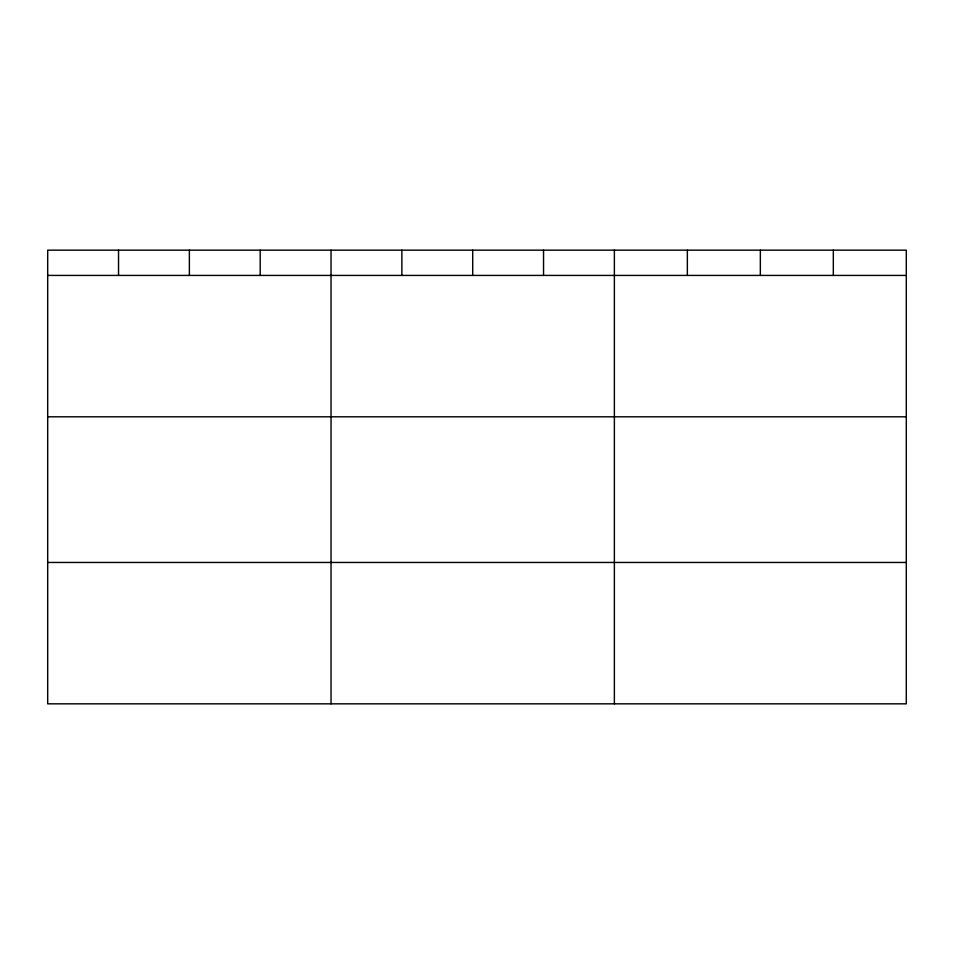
<?xml version="1.0" encoding="UTF-8"?>
<svg xmlns="http://www.w3.org/2000/svg" width="954" height="954" viewBox="0 0 954 954"><rect width="100%" height="100%" fill="white"/><g stroke="black" fill="none" stroke-linecap="round" stroke-linejoin="round"><path stroke-width="1.43" d="M906.3 275.42L906.3 703.837L47.7 703.837L47.7 250.163L906.3 250.163L906.3 275.42L47.7 275.42M47.7 416.803L906.3 416.803M47.7 562.455L906.3 562.455M833.319 250.163L833.319 275.42M760.338 250.163L760.338 275.42M687.357 250.163L687.357 275.42M614.376 250.163L614.376 703.837M543.541 250.163L543.541 275.42M472.707 250.163L472.707 275.42M401.872 250.163L401.872 275.42M331.038 250.163L331.038 703.837M260.203 250.163L260.203 275.42M189.369 250.163L189.369 275.42M118.534 250.163L118.534 275.42"/></g></svg>
